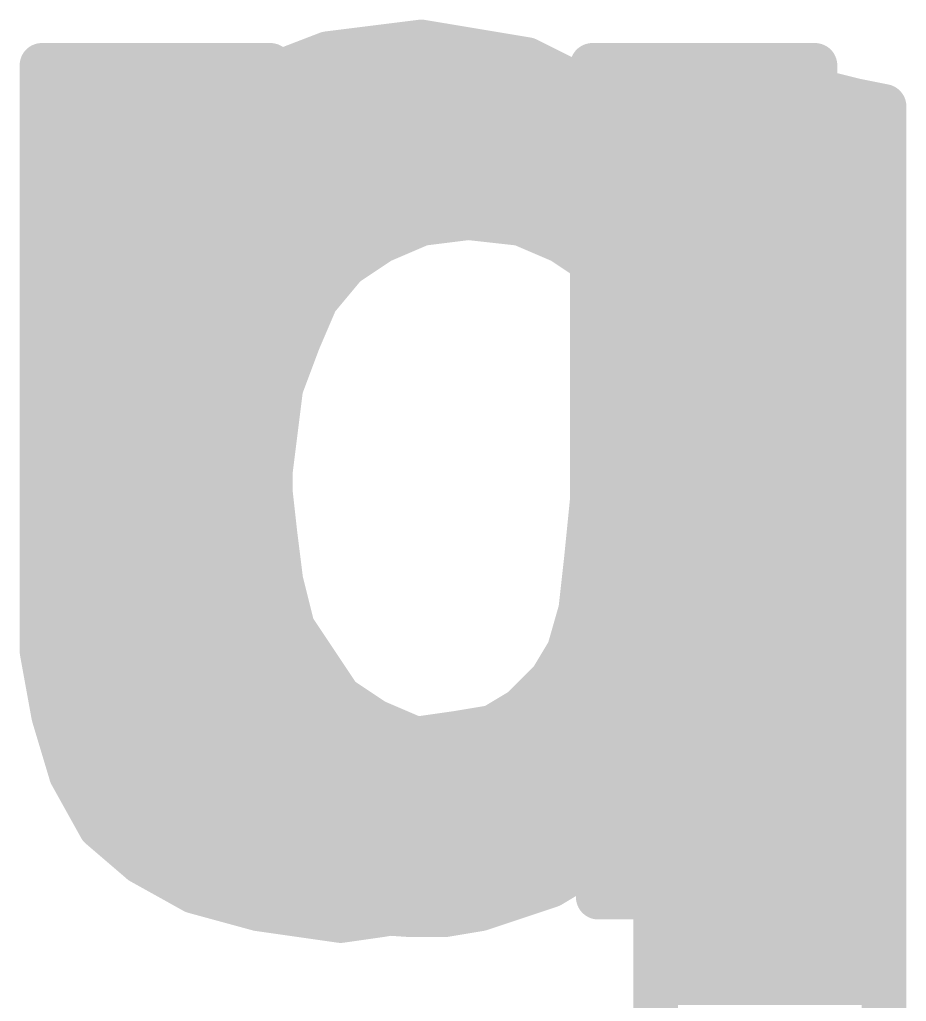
# Model space of a CAD drawing. Extents: x -36 to 72, y -21 to 37.
# Drawn here: x 15.096 to 16.61, y 18.942 to 20.618 of the extents above; entities that cross this region are included whole.
import ezdxf

# ---------------------------------------------------------------- set-up
doc = ezdxf.new("R2010")
doc.units = 0
doc.layers.add('21', color=41, linetype='CONTINUOUS')
doc.layers.add('22', color=40, linetype='CONTINUOUS')

msp = doc.modelspace()

# ---------------------------------------------------------------- linework, layer by layer
at = {"layer": '21', "const_width": 0.0381}
for points in [[(15.134, 20.5591, 1), (15.134, 20.521)], [(15.1531, 20.54, 1), (15.115, 20.54)], [(15.5431, 20.54, 1), (15.505, 20.54)], [(15.524, 20.521, 1), (15.524, 20.5591)], [(16.074, 20.5591, 1), (16.074, 20.521)], [(16.0931, 20.54, 1), (16.055, 20.54)], [(16.4731, 20.54, 1), (16.435, 20.54)], [(16.454, 20.521, 1), (16.454, 20.5591)], [(15.134, 20.5169, 1), (15.134, 20.4788)], [(15.524, 20.4788, 1), (15.524, 20.5169)], [(16.074, 20.5169, 1), (16.074, 20.4788)], [(16.454, 20.4788, 1), (16.454, 20.5169)], [(15.134, 20.4407, 1), (15.134, 20.4026)], [(15.524, 20.4026, 1), (15.524, 20.4407)], [(16.074, 20.4407, 1), (16.074, 20.4026)], [(16.454, 20.4026, 1), (16.454, 20.4407)], [(15.134, 20.3645, 1), (15.134, 20.3264)], [(15.524, 20.3264, 1), (15.524, 20.3645)], [(16.074, 20.3645, 1), (16.074, 20.3264)], [(16.454, 20.3264, 1), (16.454, 20.3645)], [(15.134, 20.2883, 1), (15.134, 20.2502)], [(15.524, 20.2502, 1), (15.524, 20.2883)], [(16.074, 20.2883, 1), (16.074, 20.2502)], [(16.454, 20.2502, 1), (16.454, 20.2883)], [(15.134, 20.2121, 1), (15.134, 20.174)], [(15.524, 20.174, 1), (15.524, 20.2121)], [(16.074, 20.2121, 1), (16.074, 20.174)], [(16.454, 20.174, 1), (16.454, 20.2121)], [(15.134, 20.1359, 1), (15.134, 20.0978)], [(15.524, 20.0978, 1), (15.524, 20.1359)], [(16.074, 20.1359, 1), (16.074, 20.0978)], [(16.454, 20.0978, 1), (16.454, 20.1359)], [(15.134, 20.0597, 1), (15.134, 20.0216)], [(15.524, 20.0216, 1), (15.524, 20.0597)], [(16.074, 20.0597, 1), (16.074, 20.0216)], [(16.454, 20.0216, 1), (16.454, 20.0597)], [(15.134, 19.9835, 1), (15.134, 19.9454)], [(15.524, 19.9454, 1), (15.524, 19.9835)], [(16.074, 19.9835, 1), (16.074, 19.9454)], [(16.454, 19.9454, 1), (16.454, 19.9835)], [(15.134, 19.9073, 1), (15.134, 19.8692)], [(15.524, 19.8692, 1), (15.524, 19.9073)], [(16.074, 19.9073, 1), (16.074, 19.8692)], [(16.454, 19.8692, 1), (16.454, 19.9073)], [(15.134, 19.8311, 1), (15.134, 19.793)], [(15.524, 19.793, 1), (15.524, 19.8311)], [(16.074, 19.8311, 1), (16.074, 19.793)], [(16.454, 19.793, 1), (16.454, 19.8311)], [(16.093, 19.7981, 1), (16.055, 19.8019)], [(16.055, 19.8, 1), (16.0931, 19.8)], [(15.134, 19.7549, 1), (15.134, 19.7168)], [(15.524, 19.7168, 1), (15.524, 19.7549)], [(16.0676, 19.7549, 1), (16.0676, 19.7168)], [(16.454, 19.7168, 1), (16.454, 19.7549)], [(16.0829, 19.6979, 1), (16.0451, 19.7021)], [(16.045, 19.7019, 1), (16.083, 19.6981)], [(15.134, 19.6787, 1), (15.134, 19.6406)], [(15.5429, 19.6627, 1), (15.5051, 19.6573)], [(15.5241, 19.6406, 1), (15.5241, 19.6787)], [(16.0595, 19.6787, 1), (16.0595, 19.6406)], [(16.454, 19.6406, 1), (16.454, 19.6787)], [(15.505, 19.66, 1), (15.5431, 19.66)], [(16.0723, 19.6048, 1), (16.0357, 19.6152)], [(15.5521, 19.596, 1), (15.5159, 19.584)], [(16.0351, 19.6121, 1), (16.0729, 19.6079)], [(15.134, 19.6025, 1), (15.134, 19.5644)], [(15.5151, 19.5873, 1), (15.5529, 19.5927)], [(15.5362, 19.5644, 1), (15.5362, 19.6025)], [(16.0464, 19.6025, 1), (16.0464, 19.5644)], [(16.454, 19.5644, 1), (16.454, 19.6025)], [(15.1527, 19.5434, 1), (15.1153, 19.5366)], [(16.0503, 19.5302, 1), (16.0177, 19.5498)], [(15.5717, 19.5371, 1), (15.5363, 19.5229)], [(16.0157, 19.5452, 1), (16.0523, 19.5348)], [(15.115, 19.54, 1), (15.1531, 19.54)], [(15.14, 19.5263, 1), (15.14, 19.4882)], [(15.5359, 19.524, 1), (15.5721, 19.536)], [(15.5631, 19.4882, 1), (15.5631, 19.5263)], [(16.0143, 19.5263, 1), (16.0143, 19.4882)], [(16.454, 19.4882, 1), (16.454, 19.5263)], [(16.0175, 19.4765, 1), (15.9905, 19.5035)], [(15.5875, 19.4935, 1), (15.5605, 19.4665)], [(15.9877, 19.4998, 1), (16.0203, 19.4802)], [(15.5563, 19.4729, 1), (15.5917, 19.4871)], [(15.6254, 19.4552, 1), (15.6026, 19.4248)], [(15.9638, 19.4237, 1), (15.9442, 19.4563)], [(15.1538, 19.4501, 1), (15.1538, 19.412)], [(15.1722, 19.4355, 1), (15.1358, 19.4245)], [(15.6005, 19.4265, 1), (15.6275, 19.4535)], [(15.626, 19.412, 1), (15.626, 19.4501)], [(15.939, 19.4501, 1), (15.939, 19.412)], [(15.9405, 19.4535, 1), (15.9675, 19.4265)], [(16.454, 19.412, 1), (16.454, 19.4501)], [(15.1353, 19.4266, 1), (15.1727, 19.4334)], [(15.6577, 19.4287, 1), (15.6503, 19.3913)], [(15.6426, 19.3948, 1), (15.6654, 19.4252)], [(15.8942, 19.4263, 1), (15.9138, 19.3937)], [(15.9071, 19.3912, 1), (15.9009, 19.4288)], [(15.7067, 19.4189, 1), (15.7013, 19.3811)], [(15.7003, 19.3813, 1), (15.7077, 19.4187)], [(15.7713, 19.4089, 1), (15.7767, 19.3711)], [(15.7713, 19.3711, 1), (15.7767, 19.4089)], [(15.8409, 19.4188, 1), (15.8471, 19.3812)], [(15.8467, 19.3811, 1), (15.8413, 19.4189)], [(15.1766, 19.3739, 1), (15.1766, 19.3358)], [(16.454, 19.3358, 1), (16.454, 19.3739)], [(15.2007, 19.3393, 1), (15.1673, 19.3207)], [(16.0999, 19.3094, 1), (16.0681, 19.3306)], [(15.1658, 19.3245, 1), (15.2022, 19.3355)], [(16.103, 19.32, 1), (16.0649, 19.32)], [(16.4731, 19.3, 1), (16.435, 19.3)], [(15.2126, 19.2977, 1), (15.2126, 19.2596)], [(16.0564, 19.2596, 1), (16.0564, 19.2977)], [(16.084, 19.2977, 1), (16.084, 19.2596)], [(16.435, 19.3, 1), (16.4731, 19.3)], [(16.454, 19.2596, 1), (16.454, 19.2977)], [(16.0559, 19.2451, 1), (16.0321, 19.2749)], [(15.2464, 19.2545, 1), (15.2216, 19.2255)], [(16.0281, 19.2706, 1), (16.0599, 19.2494)], [(15.2173, 19.2307, 1), (15.2507, 19.2493)], [(16.0075, 19.2065, 1), (15.9805, 19.2335)], [(15.9821, 19.2349, 1), (16.0059, 19.2051)], [(15.2779, 19.2215, 1), (15.2779, 19.1834)], [(15.9764, 19.1834, 1), (15.9764, 19.2215)], [(16.084, 19.2215, 1), (16.084, 19.1834)], [(16.454, 19.1834, 1), (16.454, 19.2215)], [(15.3133, 19.1967, 1), (15.2947, 19.1633)], [(15.2916, 19.1655, 1), (15.3164, 19.1945)], [(15.9538, 19.1537, 1), (15.9342, 19.1863)], [(15.9305, 19.1835, 1), (15.9575, 19.1565)], [(15.8842, 19.1563, 1), (15.9038, 19.1237)], [(15.9, 19.1219, 1), (15.888, 19.1581)], [(15.399, 19.1484, 1), (15.389, 19.1116)], [(15.3847, 19.1133, 1), (15.4033, 19.1467)], [(15.4079, 19.1453, 1), (15.4079, 19.1072)], [(15.828, 19.1381, 1), (15.84, 19.1019)], [(15.84, 19.1019, 1), (15.828, 19.1381)], [(15.8526, 19.1072, 1), (15.8526, 19.1453)], [(16.084, 19.1453, 1), (16.084, 19.1072)], [(16.084, 19.1391, 1), (16.084, 19.101)], [(16.454, 19.1072, 1), (16.454, 19.1453)], [(16.454, 19.101, 1), (16.454, 19.1391)], [(15.5067, 19.1189, 1), (15.5013, 19.0811)], [(15.499, 19.0816, 1), (15.509, 19.1184)], [(15.7109, 19.1088, 1), (15.7171, 19.0712)], [(15.7167, 19.0711, 1), (15.7113, 19.1089)], [(15.768, 19.1181, 1), (15.78, 19.0819)], [(15.7771, 19.0812, 1), (15.7709, 19.1188)], [(16.0649, 19.12, 1), (16.103, 19.12)], [(16.435, 19.12, 1), (16.4731, 19.12)], [(15.6413, 19.0989, 1), (15.6467, 19.0611)], [(15.6413, 19.0611, 1), (15.6467, 19.0989)]]:
    msp.add_lwpolyline(points, format="xyb", dxfattribs=at)
at = {"layer": '21', "const_width": 0.0762}
for points in [[(15.134, 19.54), (15.134, 20.54)], [(15.134, 20.54), (15.524, 20.54)], [(15.524, 20.54), (15.524, 19.66)], [(16.074, 19.8), (16.074, 20.54)], [(16.074, 20.54), (16.454, 20.54)], [(16.454, 20.54), (16.454, 19.3)], [(15.134, 20.4978), (15.524, 20.4978)], [(16.074, 20.4978), (16.454, 20.4978)], [(15.134, 20.4216), (15.524, 20.4216)], [(16.074, 20.4216), (16.454, 20.4216)], [(15.134, 20.3454), (15.524, 20.3454)], [(16.074, 20.3454), (16.454, 20.3454)], [(15.134, 20.2692), (15.524, 20.2692)], [(16.074, 20.2692), (16.454, 20.2692)], [(15.134, 20.193), (15.524, 20.193)], [(16.074, 20.193), (16.454, 20.193)], [(15.134, 20.1168), (15.524, 20.1168)], [(16.074, 20.1168), (16.454, 20.1168)], [(15.134, 20.0406), (15.524, 20.0406)], [(16.074, 20.0406), (16.454, 20.0406)], [(15.134, 19.9644), (15.524, 19.9644)], [(16.074, 19.9644), (16.454, 19.9644)], [(15.134, 19.8882), (15.524, 19.8882)], [(16.074, 19.8882), (16.454, 19.8882)], [(15.134, 19.812), (15.524, 19.812)], [(16.074, 19.812), (16.454, 19.812)], [(16.064, 19.7), (16.074, 19.8)], [(15.134, 19.7358), (15.524, 19.7358)], [(16.0676, 19.7358), (16.454, 19.7358)], [(16.054, 19.61), (16.064, 19.7)], [(15.134, 19.6596), (15.5241, 19.6596)], [(15.524, 19.66), (15.534, 19.59)], [(16.0595, 19.6596), (16.454, 19.6596)], [(16.034, 19.54), (16.054, 19.61)], [(15.534, 19.59), (15.554, 19.53)], [(15.134, 19.5834), (15.5362, 19.5834)], [(16.0464, 19.5834), (16.454, 19.5834)], [(15.154, 19.43), (15.134, 19.54)], [(16.004, 19.49), (16.034, 19.54)], [(15.554, 19.53), (15.574, 19.48)], [(15.14, 19.5072), (15.5631, 19.5072)], [(16.0143, 19.5072), (16.454, 19.5072)], [(15.954, 19.44), (16.004, 19.49)], [(15.574, 19.48), (15.614, 19.44)], [(15.614, 19.44), (15.654, 19.41)], [(15.904, 19.41), (15.954, 19.44)], [(15.1538, 19.431), (15.626, 19.431)], [(15.184, 19.33), (15.154, 19.43)], [(15.939, 19.431), (16.454, 19.431)], [(15.654, 19.41), (15.704, 19.4)], [(15.844, 19.4), (15.904, 19.41)], [(15.704, 19.4), (15.774, 19.39)], [(15.774, 19.39), (15.844, 19.4)], [(15.1766, 19.3548), (16.454, 19.3548)], [(15.234, 19.24), (15.184, 19.33)], [(16.084, 19.32), (16.044, 19.26)], [(16.084, 19.12), (16.084, 19.32)], [(16.454, 19.3), (16.454, 19.12)], [(15.2126, 19.2786), (16.0564, 19.2786)], [(16.084, 19.2786), (16.454, 19.2786)], [(16.044, 19.26), (15.994, 19.22)], [(15.304, 19.18), (15.234, 19.24)], [(15.994, 19.22), (15.944, 19.17)], [(15.2779, 19.2024), (15.9764, 19.2024)], [(16.084, 19.2024), (16.454, 19.2024)], [(15.394, 19.13), (15.304, 19.18)], [(15.944, 19.17), (15.894, 19.14)], [(15.894, 19.14), (15.834, 19.12)], [(15.504, 19.1), (15.394, 19.13)], [(15.4079, 19.1262), (15.8526, 19.1262)], [(15.834, 19.12), (15.774, 19.1)], [(16.084, 19.1262), (16.454, 19.1262)], [(16.454, 19.12), (16.084, 19.12)], [(15.644, 19.08), (15.504, 19.1)], [(15.714, 19.09), (15.644, 19.08)], [(15.774, 19.1), (15.714, 19.09)]]:
    msp.add_lwpolyline(points, dxfattribs=at)
at = {"layer": '22', "const_width": 0.0762}
for points in [[(15.782, 20.58), (15.622, 20.56)], [(15.842, 20.57), (15.782, 20.58)], [(15.734, 20.574), (15.818, 20.574)], [(15.902, 20.56), (15.842, 20.57)], [(15.622, 20.56), (15.492, 20.51)], [(15.962, 20.55), (15.902, 20.56)], [(16.022, 20.52), (15.962, 20.55)], [(16.252, 20.53), (16.202, 20.54)], [(16.202, 20.54), (16.202, 20.36)], [(16.292, 20.52), (16.252, 20.53)], [(16.072, 20.49), (16.022, 20.52)], [(16.342, 20.51), (16.292, 20.52)], [(15.492, 20.51), (15.382, 20.44)], [(15.4728, 20.4978), (16.059, 20.4978)], [(16.202, 20.4978), (16.443, 20.4978)], [(16.392, 20.5), (16.342, 20.51)], [(16.432, 20.5), (16.392, 20.5)], [(16.482, 20.49), (16.432, 20.5)], [(16.122, 20.46), (16.072, 20.49)], [(16.522, 20.48), (16.482, 20.49)], [(16.572, 20.47), (16.522, 20.48)], [(16.162, 20.41), (16.122, 20.46)], [(16.572, 18.63), (16.572, 20.47)], [(15.382, 20.44), (15.292, 20.35)], [(15.3636, 20.4216), (16.1527, 20.4216)], [(16.202, 20.36), (16.162, 20.41)], [(16.202, 20.4216), (16.572, 20.4216)], [(15.292, 20.35), (15.222, 20.23)], [(15.2893, 20.3454), (16.572, 20.3454)], [(15.782, 20.27), (15.862, 20.28)], [(15.862, 20.28), (15.952, 20.27)], [(15.2449, 20.2692), (15.7801, 20.2692)], [(15.712, 20.24), (15.782, 20.27)], [(15.952, 20.27), (16.022, 20.24)], [(15.9539, 20.2692), (16.572, 20.2692)], [(15.222, 20.23), (15.172, 20.1)], [(15.652, 20.2), (15.712, 20.24)], [(16.022, 20.24), (16.082, 20.2)], [(15.2078, 20.193), (15.6462, 20.193)], [(15.602, 20.14), (15.652, 20.2)], [(16.082, 20.2), (16.132, 20.14)], [(16.0878, 20.193), (16.572, 20.193)], [(15.572, 20.07), (15.602, 20.14)], [(16.132, 20.14), (16.162, 20.07)], [(15.1785, 20.1168), (15.5921, 20.1168)], [(16.1419, 20.1168), (16.572, 20.1168)], [(15.172, 20.1), (15.142, 19.96)], [(15.542, 19.99), (15.572, 20.07)], [(16.162, 20.07), (16.182, 19.99)], [(15.1593, 20.0406), (15.561, 20.0406)], [(16.1694, 20.0406), (16.572, 20.0406)], [(15.532, 19.91), (15.542, 19.99)], [(16.182, 19.99), (16.202, 19.91)], [(15.142, 19.96), (15.142, 19.82)], [(15.1429, 19.9644), (15.5388, 19.9644)], [(16.1884, 19.9644), (16.572, 19.9644)], [(15.522, 19.83), (15.532, 19.91)], [(16.202, 19.91), (16.202, 19.74)], [(15.142, 19.8882), (15.5293, 19.8882)], [(16.202, 19.8882), (16.572, 19.8882)], [(15.522, 19.83), (15.142, 19.82)], [(15.142, 19.82), (15.522, 19.83)], [(15.532, 19.74), (15.522, 19.83)], [(15.142, 19.82), (15.152, 19.68)], [(15.1426, 19.812), (15.524, 19.812)], [(16.202, 19.812), (16.572, 19.812)], [(15.542, 19.66), (15.532, 19.74)], [(16.202, 19.74), (16.182, 19.66)], [(15.148, 19.7358), (15.5325, 19.7358)], [(16.201, 19.7358), (16.572, 19.7358)], [(15.152, 19.68), (15.172, 19.54)], [(15.1549, 19.6596), (15.5421, 19.6596)], [(15.562, 19.58), (15.542, 19.66)], [(16.182, 19.66), (16.162, 19.58)], [(16.1819, 19.6596), (16.572, 19.6596)], [(15.1658, 19.5834), (15.5612, 19.5834)], [(15.222, 19.42), (15.562, 19.58)], [(15.562, 19.58), (15.222, 19.42)], [(15.602, 19.52), (15.562, 19.58)], [(16.162, 19.58), (16.122, 19.52)], [(16.1629, 19.5834), (16.572, 19.5834)], [(15.172, 19.54), (15.222, 19.42)], [(15.1857, 19.5072), (15.4073, 19.5072)], [(15.4073, 19.5072), (15.6105, 19.5072)], [(15.642, 19.46), (15.602, 19.52)], [(16.122, 19.52), (16.082, 19.46)], [(16.1135, 19.5072), (16.572, 19.5072)], [(15.702, 19.42), (15.642, 19.46)], [(16.082, 19.46), (16.022, 19.42)], [(15.2174, 19.431), (15.2454, 19.431)], [(15.2454, 19.431), (15.6855, 19.431)], [(16.0385, 19.431), (16.572, 19.431)], [(15.222, 19.42), (15.292, 19.31)], [(15.772, 19.39), (15.702, 19.42)], [(16.022, 19.42), (15.952, 19.39)], [(15.862, 19.38), (15.772, 19.39)], [(15.952, 19.39), (15.862, 19.38)], [(15.2635, 19.3548), (16.572, 19.3548)], [(15.292, 19.31), (15.382, 19.22)], [(16.142, 19.25), (16.182, 19.3)], [(16.182, 19.3), (16.182, 18.28)], [(15.3234, 19.2786), (16.1649, 19.2786)], [(16.182, 19.2786), (16.572, 19.2786)], [(16.102, 19.21), (16.142, 19.25)], [(15.382, 19.22), (15.482, 19.15)], [(16.052, 19.17), (16.102, 19.21)], [(15.4071, 19.2024), (16.0925, 19.2024)], [(16.182, 19.2024), (16.572, 19.2024)], [(16.002, 19.14), (16.052, 19.17)], [(15.482, 19.15), (15.612, 19.1)], [(15.942, 19.12), (16.002, 19.14)], [(15.5439, 19.1262), (15.9606, 19.1262)], [(15.882, 19.1), (15.942, 19.12)], [(16.182, 19.1262), (16.572, 19.1262)], [(15.612, 19.1), (15.762, 19.09)], [(15.762, 19.09), (15.822, 19.09)], [(15.822, 19.09), (15.882, 19.1)], [(16.182, 19.05), (16.572, 19.05)], [(16.182, 18.9738), (16.572, 18.9738)]]:
    msp.add_lwpolyline(points, dxfattribs=at)
at = {"layer": '22', "const_width": 0.0381}
for points in [[(15.7851, 20.5988, 1), (15.7789, 20.5612)], [(15.7844, 20.5611, 1), (15.7796, 20.5989)], [(15.734, 20.5931, 1), (15.734, 20.555)], [(15.818, 20.555, 1), (15.818, 20.5931)], [(15.8451, 20.5888, 1), (15.8389, 20.5512)], [(15.8389, 20.5512, 1), (15.8451, 20.5888)], [(15.6196, 20.5789, 1), (15.6244, 20.5411)], [(15.6288, 20.5422, 1), (15.6152, 20.5778)], [(15.9051, 20.5788, 1), (15.8989, 20.5412)], [(15.8989, 20.5412, 1), (15.9051, 20.5788)], [(15.9705, 20.567, 1), (15.9535, 20.533)], [(15.9589, 20.5312, 1), (15.9651, 20.5688)], [(16.2057, 20.5587, 1), (16.1983, 20.5213)], [(16.2211, 20.54, 1), (16.183, 20.54)], [(16.2566, 20.5485, 1), (16.2474, 20.5115)], [(16.2483, 20.5113, 1), (16.2557, 20.5487)], [(16.0318, 20.5363, 1), (16.0122, 20.5037)], [(16.0135, 20.503, 1), (16.0305, 20.537)], [(16.2957, 20.5387, 1), (16.2883, 20.5013)], [(16.2874, 20.5015, 1), (16.2966, 20.5385)], [(15.4728, 20.5169, 1), (15.4728, 20.4788)], [(15.4852, 20.5278, 1), (15.4988, 20.4922)], [(15.5022, 20.4939, 1), (15.4818, 20.5261)], [(16.059, 20.4788, 1), (16.059, 20.5169)], [(16.202, 20.5169, 1), (16.202, 20.4788)], [(16.3457, 20.5287, 1), (16.3383, 20.4913)], [(16.3383, 20.4913, 1), (16.3457, 20.5287)], [(16.392, 20.5191, 1), (16.392, 20.4809)], [(16.3883, 20.4813, 1), (16.3957, 20.5187)], [(16.4357, 20.5187, 1), (16.4283, 20.4813)], [(16.432, 20.4809, 1), (16.432, 20.5191)], [(16.443, 20.4788, 1), (16.443, 20.5169)], [(16.0818, 20.5063, 1), (16.0622, 20.4737)], [(16.0622, 20.4737, 1), (16.0818, 20.5063)], [(16.4866, 20.5085, 1), (16.4774, 20.4715)], [(16.4783, 20.4713, 1), (16.4857, 20.5087)], [(16.5257, 20.4987, 1), (16.5183, 20.4613)], [(16.5174, 20.4615, 1), (16.5266, 20.4985)], [(16.1369, 20.4719, 1), (16.1071, 20.4481)], [(16.591, 20.47, 1), (16.5529, 20.47)], [(16.5683, 20.4513, 1), (16.5757, 20.4887)], [(16.1122, 20.4437, 1), (16.1318, 20.4763)], [(15.3718, 20.4561, 1), (15.3922, 20.4239)], [(15.3955, 20.4265, 1), (15.3685, 20.4535)], [(15.3636, 20.4407, 1), (15.3636, 20.4026)], [(16.1769, 20.4219, 1), (16.1471, 20.3981)], [(16.1527, 20.4026, 1), (16.1527, 20.4407)], [(16.202, 20.4407, 1), (16.202, 20.4026)], [(16.572, 20.4026, 1), (16.572, 20.4407)], [(16.1471, 20.3981, 1), (16.1769, 20.4219)], [(15.2893, 20.3645, 1), (15.2893, 20.3264)], [(15.2785, 20.3635, 1), (15.3055, 20.3365)], [(15.3085, 20.3404, 1), (15.2755, 20.3596)], [(16.1871, 20.3481, 1), (16.2169, 20.3719)], [(16.572, 20.3264, 1), (16.572, 20.3645)], [(16.183, 20.36, 1), (16.2211, 20.36)], [(15.8641, 20.2989, 1), (15.8599, 20.2611)], [(15.8644, 20.2611, 1), (15.8596, 20.2989)], [(15.2449, 20.2883, 1), (15.2449, 20.2502)], [(15.7796, 20.2889, 1), (15.7844, 20.2511)], [(15.7895, 20.2525, 1), (15.7745, 20.2875)], [(15.7801, 20.2502, 1), (15.7801, 20.2883)], [(15.9595, 20.2875, 1), (15.9445, 20.2525)], [(15.9539, 20.2883, 1), (15.9539, 20.2502)], [(15.9499, 20.2511, 1), (15.9541, 20.2889)], [(16.572, 20.2502, 1), (16.572, 20.2883)], [(15.2398, 20.2232, 1), (15.2042, 20.2368)], [(15.7045, 20.2575, 1), (15.7195, 20.2225)], [(15.7226, 20.2241, 1), (15.7014, 20.2559)], [(16.0326, 20.2559, 1), (16.0114, 20.2241)], [(16.0145, 20.2225, 1), (16.0295, 20.2575)], [(15.2055, 20.2396, 1), (15.2385, 20.2204)], [(15.2078, 20.2121, 1), (15.2078, 20.174)], [(15.6414, 20.2159, 1), (15.6626, 20.1841)], [(15.6666, 20.1878, 1), (15.6374, 20.2122)], [(15.6462, 20.174, 1), (15.6462, 20.2121)], [(16.0966, 20.2122, 1), (16.0674, 20.1878)], [(16.0878, 20.2121, 1), (16.0878, 20.174)], [(16.0714, 20.1841, 1), (16.0926, 20.2159)], [(16.572, 20.174, 1), (16.572, 20.2121)], [(15.5874, 20.1522, 1), (15.6166, 20.1278)], [(15.6195, 20.1325, 1), (15.5845, 20.1475)], [(16.1495, 20.1475, 1), (16.1145, 20.1325)], [(16.1174, 20.1278, 1), (16.1466, 20.1522)], [(15.1785, 20.1359, 1), (15.1785, 20.0978)], [(15.5921, 20.0978, 1), (15.5921, 20.1359)], [(16.1419, 20.1359, 1), (16.1419, 20.0978)], [(16.572, 20.0978, 1), (16.572, 20.1359)], [(15.1906, 20.096, 1), (15.1534, 20.104)], [(15.1542, 20.1068, 1), (15.1898, 20.0932)], [(15.5545, 20.0775, 1), (15.5895, 20.0625)], [(15.5898, 20.0633, 1), (15.5542, 20.0767)], [(16.1805, 20.0746, 1), (16.1435, 20.0654)], [(16.1445, 20.0625, 1), (16.1795, 20.0775)], [(15.1593, 20.0597, 1), (15.1593, 20.0216)], [(15.561, 20.0216, 1), (15.561, 20.0597)], [(16.1694, 20.0597, 1), (16.1694, 20.0216)], [(16.572, 20.0216, 1), (16.572, 20.0597)], [(15.5242, 19.9967, 1), (15.5598, 19.9833)], [(15.5609, 19.9876, 1), (15.5231, 19.9924)], [(16.2005, 19.9946, 1), (16.1635, 19.9854)], [(16.1635, 19.9854, 1), (16.2005, 19.9946)], [(15.1611, 19.96, 1), (15.123, 19.96)], [(15.1429, 19.9835, 1), (15.1429, 19.9454)], [(15.5388, 19.9454, 1), (15.5388, 19.9835)], [(16.1884, 19.9835, 1), (16.1884, 19.9454)], [(16.572, 19.9454, 1), (16.572, 19.9835)], [(15.1234, 19.964, 1), (15.1606, 19.956)], [(15.5509, 19.9076, 1), (15.5131, 19.9124)], [(16.2211, 19.91, 1), (16.183, 19.91)], [(15.5131, 19.9124, 1), (15.5509, 19.9076)], [(16.1835, 19.9054, 1), (16.2205, 19.9146)], [(15.142, 19.9073, 1), (15.142, 19.8692)], [(15.5293, 19.8692, 1), (15.5293, 19.9073)], [(16.202, 19.9073, 1), (16.202, 19.8692)], [(16.572, 19.8692, 1), (16.572, 19.9073)], [(15.5409, 19.8321, 1), (15.5031, 19.8279)], [(15.5225, 19.811, 1), (15.5215, 19.849)], [(15.5225, 19.811, 1), (15.5215, 19.849)], [(15.1415, 19.839, 1), (15.1425, 19.801)], [(15.161, 19.8214, 1), (15.123, 19.8186)], [(15.1415, 19.839, 1), (15.1425, 19.801)], [(15.1426, 19.8311, 1), (15.1426, 19.793)], [(15.5031, 19.8324, 1), (15.5409, 19.8276)], [(15.524, 19.793, 1), (15.524, 19.8311)], [(16.202, 19.8311, 1), (16.202, 19.793)], [(16.572, 19.793, 1), (16.572, 19.8311)], [(15.123, 19.82, 1), (15.1611, 19.82)], [(15.5509, 19.7424, 1), (15.5131, 19.7376)], [(16.2205, 19.7354, 1), (16.1835, 19.7446)], [(15.148, 19.7549, 1), (15.148, 19.7168)], [(15.5131, 19.7379, 1), (15.5509, 19.7421)], [(15.5325, 19.7168, 1), (15.5325, 19.7549)], [(16.201, 19.7549, 1), (16.201, 19.7168)], [(16.572, 19.7168, 1), (16.572, 19.7549)], [(16.183, 19.74, 1), (16.2211, 19.74)], [(15.1709, 19.6827, 1), (15.1331, 19.6773)], [(15.133, 19.6786, 1), (15.171, 19.6814)], [(15.1549, 19.6787, 1), (15.1549, 19.6406)], [(15.5605, 19.6646, 1), (15.5235, 19.6554)], [(15.5421, 19.6406, 1), (15.5421, 19.6787)], [(16.1819, 19.6787, 1), (16.1819, 19.6406)], [(16.2005, 19.6554, 1), (16.1635, 19.6646)], [(16.572, 19.6406, 1), (16.572, 19.6787)], [(15.5231, 19.6576, 1), (15.5609, 19.6624)], [(16.1635, 19.6646, 1), (16.2005, 19.6554)], [(15.1658, 19.6025, 1), (15.1658, 19.5644)], [(15.5779, 19.5906, 1), (15.5461, 19.5694)], [(15.5701, 19.5628, 1), (15.5539, 19.5972)], [(15.5701, 19.5628, 1), (15.5539, 19.5972)], [(15.5612, 19.5644, 1), (15.5612, 19.6025)], [(16.1629, 19.6025, 1), (16.1629, 19.5644)], [(16.1779, 19.5694, 1), (16.1461, 19.5906)], [(16.572, 19.5644, 1), (16.572, 19.6025)], [(15.5435, 19.5754, 1), (15.5805, 19.5846)], [(16.1435, 19.5846, 1), (16.1805, 19.5754)], [(15.1896, 19.5473, 1), (15.1544, 19.5327)], [(15.1531, 19.5373, 1), (15.1909, 19.5427)], [(15.1857, 19.5263, 1), (15.1857, 19.4882)], [(15.4073, 19.5263, 1), (15.4073, 19.4882)], [(15.4073, 19.4882, 1), (15.4073, 19.5263)], [(15.6179, 19.5306, 1), (15.5861, 19.5094)], [(15.5861, 19.5094, 1), (15.6179, 19.5306)], [(15.6105, 19.4882, 1), (15.6105, 19.5263)], [(16.1135, 19.5263, 1), (16.1135, 19.4882)], [(16.1061, 19.5306, 1), (16.1379, 19.5094)], [(16.1379, 19.5094, 1), (16.1061, 19.5306)], [(16.572, 19.4882, 1), (16.572, 19.5263)], [(15.6526, 19.4759, 1), (15.6314, 19.4441)], [(16.0926, 19.4441, 1), (16.0714, 19.4759)], [(15.6261, 19.4494, 1), (15.6579, 19.4706)], [(16.0661, 19.4706, 1), (16.0979, 19.4494)], [(15.2174, 19.4501, 1), (15.2174, 19.412)], [(15.2454, 19.4501, 1), (15.2454, 19.412)], [(15.2454, 19.412, 1), (15.2454, 19.4501)], [(15.6855, 19.412, 1), (15.6855, 19.4501)], [(16.0385, 19.4501, 1), (16.0385, 19.412)], [(16.572, 19.412, 1), (16.572, 19.4501)], [(15.2381, 19.4302, 1), (15.2059, 19.4098)], [(15.2139, 19.4372, 1), (15.2301, 19.4028)], [(15.2139, 19.4372, 1), (15.2301, 19.4028)], [(15.2044, 19.4127, 1), (15.2396, 19.4273)], [(15.7095, 19.4375, 1), (15.6945, 19.4025)], [(15.6914, 19.4041, 1), (15.7126, 19.4359)], [(16.0114, 19.4359, 1), (16.0326, 19.4041)], [(16.0295, 19.4025, 1), (16.0145, 19.4375)], [(15.7741, 19.4089, 1), (15.7699, 19.3711)], [(15.7645, 19.3725, 1), (15.7795, 19.4075)], [(15.9445, 19.4075, 1), (15.9595, 19.3725)], [(15.9541, 19.3711, 1), (15.9499, 19.4089)], [(15.8599, 19.3989, 1), (15.8641, 19.3611)], [(15.8599, 19.3611, 1), (15.8641, 19.3989)], [(15.2635, 19.3739, 1), (15.2635, 19.3358)], [(16.572, 19.3358, 1), (16.572, 19.3739)], [(15.3055, 19.3235, 1), (15.2785, 19.2965)], [(15.2759, 19.2998, 1), (15.3081, 19.3202)], [(16.2011, 19.3, 1), (16.163, 19.3)], [(16.1969, 19.2881, 1), (16.1671, 19.3119)], [(15.3234, 19.2977, 1), (15.3234, 19.2596)], [(16.182, 19.2977, 1), (16.182, 19.2596)], [(16.1649, 19.2596, 1), (16.1649, 19.2977)], [(16.572, 19.2596, 1), (16.572, 19.2977)], [(16.1271, 19.2619, 1), (16.1569, 19.2381)], [(16.1555, 19.2365, 1), (16.1285, 19.2635)], [(15.3929, 19.2356, 1), (15.3711, 19.2044)], [(15.3685, 19.2065, 1), (15.3955, 19.2335)], [(16.0885, 19.2235, 1), (16.1155, 19.1965)], [(16.1139, 19.1951, 1), (16.0901, 19.2249)], [(15.4071, 19.2215, 1), (15.4071, 19.1834)], [(16.0925, 19.1834, 1), (16.0925, 19.2215)], [(16.182, 19.2215, 1), (16.182, 19.1834)], [(16.572, 19.1834, 1), (16.572, 19.2215)], [(16.0618, 19.1537, 1), (16.0422, 19.1863)], [(16.0401, 19.1849, 1), (16.0639, 19.1551)], [(15.4888, 19.1678, 1), (15.4752, 19.1322)], [(15.4711, 19.1344, 1), (15.4929, 19.1656)], [(15.9922, 19.1563, 1), (16.0118, 19.1237)], [(16.008, 19.1219, 1), (15.996, 19.1581)], [(15.5439, 19.1453, 1), (15.5439, 19.1072)], [(15.936, 19.1381, 1), (15.948, 19.1019)], [(15.948, 19.1019, 1), (15.936, 19.1381)], [(15.9606, 19.1072, 1), (15.9606, 19.1453)], [(16.182, 19.1453, 1), (16.182, 19.1072)], [(16.572, 19.1072, 1), (16.572, 19.1453)], [(15.6133, 19.119, 1), (15.6107, 19.081)], [(15.6052, 19.0822, 1), (15.6188, 19.1178)], [(15.762, 19.109, 1), (15.762, 19.0709)], [(15.7607, 19.071, 1), (15.7633, 19.109)], [(15.8189, 19.1088, 1), (15.8251, 19.0712)], [(15.822, 19.0709, 1), (15.822, 19.109)], [(15.876, 19.1181, 1), (15.888, 19.0819)], [(15.8851, 19.0812, 1), (15.8789, 19.1188)], [(16.182, 19.0691, 1), (16.182, 19.031)], [(16.572, 19.031, 1), (16.572, 19.0691)], [(16.182, 18.9929, 1), (16.182, 18.9548)], [(16.572, 18.9548, 1), (16.572, 18.9929)]]:
    msp.add_lwpolyline(points, format="xyb", dxfattribs=at)

doc.saveas('drawing.dxf')
